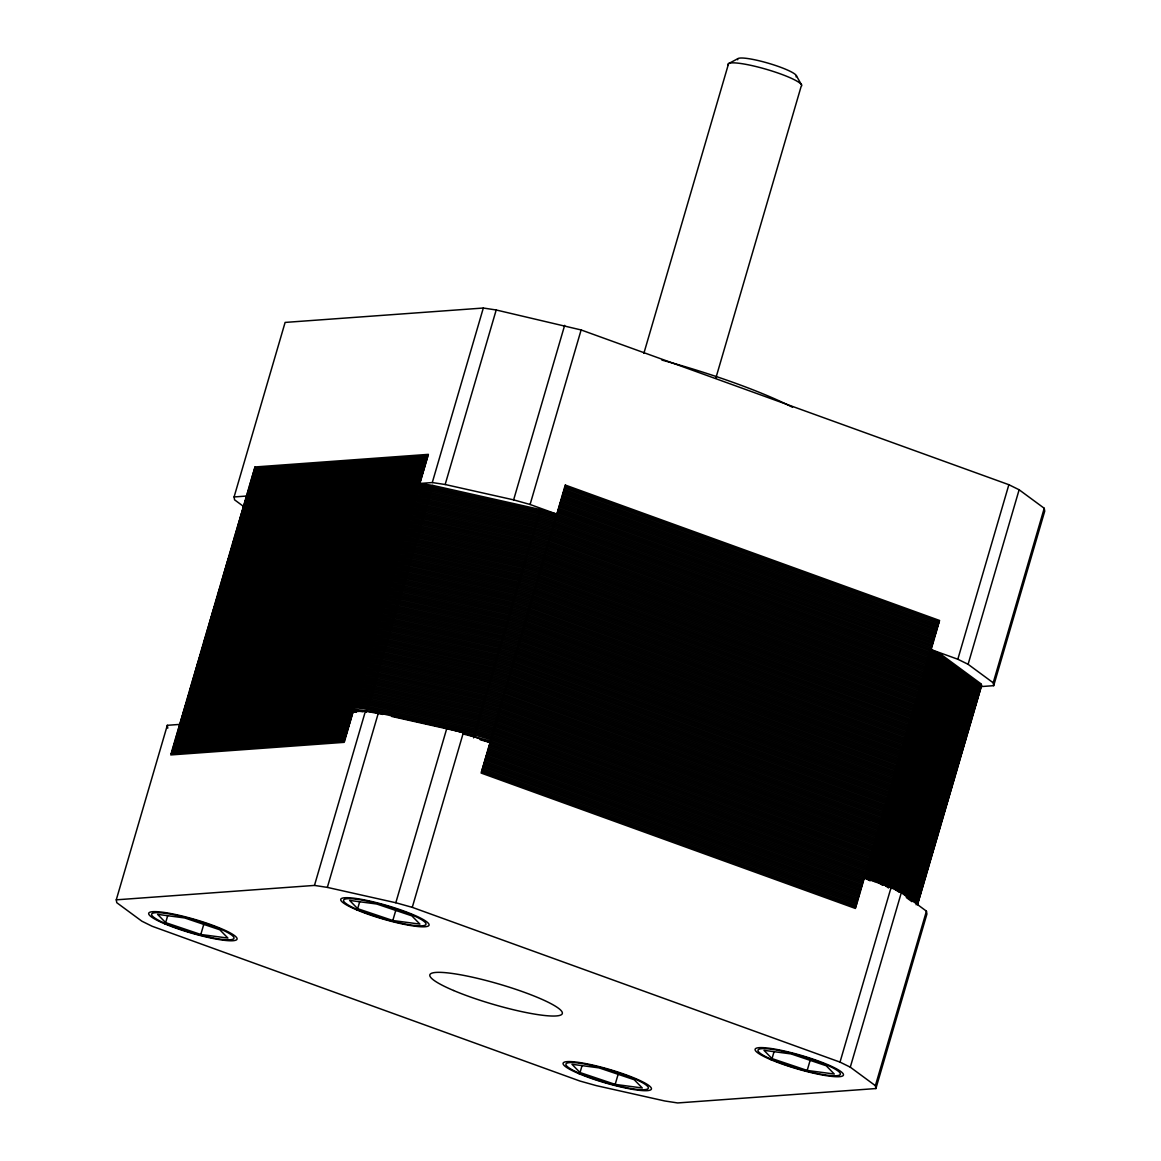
<?xml version="1.0" encoding="UTF-8"?>
<svg xmlns="http://www.w3.org/2000/svg" width="1161" height="1161" viewBox="0 0 1161 1161"><rect width="100%" height="100%" fill="white"/><g stroke="black" fill="none" stroke-linecap="round" stroke-linejoin="round"><path stroke-width="1.5" d="M116.274 899.833L167.315 725.306L365.512 710.895L378.384 712.869L446.854 728.223L463.312 732.823L891.053 887.584L901.328 892.649L926.434 911.153L926.913 914.012L875.887 1088.554L677.676 1102.95L664.803 1100.976L596.348 1085.637L579.876 1081.022L152.135 926.26L141.874 921.195L116.768 902.692L116.274 899.833L314.471 885.422L327.344 887.396L395.814 902.75L412.271 907.351L840.013 1062.112L850.287 1067.177L875.394 1085.68L875.887 1088.554M244.332 507.023L234.566 499.825L234.087 496.952L285.113 322.424L483.324 308.028L496.197 309.987L581.124 329.956L1008.865 484.703L1019.126 489.768L1044.232 508.271L1044.726 511.145L993.685 685.672L981.306 686.572L980.813 683.698L941.368 654.63L931.093 649.565M189.969 693.814L189.548 695.265L189.054 692.406L362.479 679.795L375.351 681.768L482.932 705.888L499.404 710.503L873.682 845.919L883.942 850.969L923.401 880.053L923.895 882.926M194.642 677.821L194.221 679.272L193.727 676.399L367.152 663.802L380.039 665.775L487.62 689.895L504.077 694.51L878.355 829.912L888.629 834.977L928.074 864.045L928.568 866.919M212.086 618.189L211.665 619.64L211.171 616.767L384.596 604.17L397.468 606.144L505.05 630.263L521.521 634.878L895.799 770.28L906.059 775.345L945.518 804.428L945.997 807.287M220.169 590.557L219.734 592.008L219.255 589.135L392.679 576.538L405.552 578.497L513.133 602.632L529.605 607.232L903.868 742.648L914.142 747.713L953.602 776.782L954.081 779.655M242.286 514.918L241.851 516.384L241.372 513.51L414.796 500.899L427.669 502.873L535.25 526.992L551.722 531.607L925.985 667.024L936.259 672.088L975.704 701.157L976.198 704.03M165.66 922.632L157.591 914.375L184.686 917.959L219.835 929.801L227.904 938.059L200.809 934.474L165.66 922.632L167.619 915.913M200.809 934.474L203.756 924.403M314.471 885.422L365.512 710.895M234.087 496.952L432.284 482.555L483.324 308.028M366.426 712.317L432.777 485.414L540.358 509.548L556.816 514.149M327.344 887.396L378.384 712.869M432.284 482.555L445.156 484.514L496.197 309.987M357.661 908.671L349.606 900.428L376.701 904.013L411.85 915.855L419.905 924.098L392.81 920.513L357.661 908.671L359.62 901.966M395.814 902.75L446.854 728.223M445.156 484.514L513.626 499.869L564.652 325.341M392.81 920.513L395.756 910.442M412.271 907.351L463.312 732.823M993.685 685.672L993.206 682.799L968.1 664.295L957.825 659.245L530.084 504.484L581.124 329.956M473.586 737.888L540.358 509.548M643.862 353.35L728.586 63.608L737.961 58.616M715.916 377.862L801.148 86.378A38.328 5.863 16.3 0 0 766.391 69.326A38.328 5.863 16.3 0 0 728.179 65.089M580.021 1072.546L571.967 1064.289L599.061 1067.888L634.211 1079.73L642.28 1087.973L615.185 1084.389L580.021 1072.546L581.995 1065.842M615.185 1084.389L618.61 1072.648M772.036 1058.6L763.982 1050.342L791.076 1053.927L826.226 1065.769L834.28 1074.027L807.185 1070.442L772.036 1058.6L773.995 1051.881M807.185 1070.442L810.625 1058.687M941.368 654.63L875.017 881.518L864.742 876.453L490.479 741.052L463.428 734.057M840.013 1062.112L891.053 887.584M957.825 659.245L1008.865 484.703M850.287 1067.177L901.328 892.649M968.1 664.295L1019.126 489.768M916.174 904.782L980.813 683.698M981.727 685.121L917.509 904.738L917.016 901.865L877.571 872.796L867.296 867.731L493.019 732.315L476.561 727.7L368.98 703.581L356.093 701.621L182.669 714.218M875.394 1085.68L926.434 911.153M993.206 682.799L1044.232 508.271M254.549 468.42L427.974 455.823M254.128 469.871L427.553 457.274M253.693 471.337L427.117 458.726M253.272 472.788L426.697 460.177M252.851 474.239L426.276 461.643M252.416 475.691L425.855 463.094M251.995 477.142L425.419 464.545M251.574 478.608L424.999 465.996M251.153 480.059L424.578 467.448M250.718 481.51L424.142 468.913M250.297 482.961L423.721 470.365M249.876 484.427L423.301 471.816M249.441 485.878L422.865 473.267M249.02 487.33L422.444 474.733M248.599 488.781L422.024 476.184M248.164 490.232L421.603 477.635M247.743 491.698L421.167 479.087M247.322 493.149L420.746 480.538M246.887 494.601L420.326 482.004M245.624 498.969L419.048 486.357L431.921 488.331L539.502 512.451L555.974 517.066L930.237 652.482L940.512 657.532L979.971 686.615L980.45 689.474M245.189 500.42L418.613 487.809L431.5 489.782L539.081 513.902L555.538 518.517L929.816 653.933L940.091 658.998L979.536 688.067L980.029 690.94M244.768 501.871L418.192 489.274L431.065 491.234L538.66 515.368L555.118 519.968L929.395 655.385L939.655 660.449L979.115 689.518L979.608 692.391M244.347 503.323L417.771 490.726L430.644 492.699L538.225 516.819L554.697 521.434L928.96 656.836L939.234 661.901L978.694 690.969L979.173 693.843M243.491 506.24L416.915 493.628L429.788 495.602L537.383 519.722L553.841 524.337L928.118 659.753L938.378 664.803L977.838 693.886L978.331 696.76M243.07 507.691L416.494 495.094L429.367 497.053L536.948 521.173L553.42 525.788L927.697 661.204L937.957 666.269L977.417 695.337L977.896 698.211M242.214 510.593L415.638 497.996L428.525 499.97L536.106 524.09L552.563 528.705L926.841 664.107L937.116 669.171L976.561 698.254L977.054 701.113M241.793 512.059L415.217 499.448L428.09 501.421L535.671 525.541L552.143 530.156L926.42 665.572L936.68 670.623L976.14 699.706L976.619 702.565M240.937 514.962L414.361 502.365L427.248 504.324L534.829 528.458L551.286 533.059L925.564 668.475L935.839 673.54L975.284 702.608L975.777 705.482M240.095 517.879L413.519 505.267L426.392 507.241L533.973 531.361L550.445 535.976L924.707 671.377L934.982 676.442L974.442 705.525L974.921 708.384M239.659 519.33L413.084 506.718L425.971 508.692L533.552 532.812L550.009 537.427L924.287 672.843L934.561 677.893L974.006 706.976L974.5 709.85M238.818 522.232L412.242 509.635L425.115 511.595L532.696 535.729L549.168 540.329L923.43 675.746L933.705 680.81L973.165 709.879L973.644 712.752M238.382 523.684L411.807 511.087L424.694 513.06L532.275 537.18L548.732 541.795L923.01 677.197L933.284 682.262L972.729 711.345L973.223 714.204M237.541 526.601L410.965 513.989L423.838 515.963L531.419 540.083L547.89 544.698L922.168 680.114L932.428 685.179L971.888 714.247L972.367 717.121M237.105 528.052L410.544 515.455L423.417 517.414L530.998 541.548L547.47 546.149L921.732 681.565L932.007 686.63L971.452 715.698L971.946 718.572M236.684 529.503L410.109 516.906L422.996 518.865L530.577 543L547.034 547.6L921.312 683.016L931.586 688.081L971.031 717.15L971.525 720.023M236.263 530.969L409.688 518.357L422.56 520.331L530.142 544.451L546.613 549.066L920.891 684.468L931.151 689.532L970.611 718.615L971.104 721.474M235.407 533.871L408.832 521.274L421.719 523.234L529.3 547.353L545.757 551.968L920.034 687.385L930.309 692.449L969.754 721.518L970.248 724.391M234.986 535.323L408.411 522.726L421.283 524.685L528.879 548.819L545.336 553.42L919.614 688.836L929.874 693.901L969.333 722.969L969.827 725.843M234.13 538.24L407.555 525.628L420.442 527.602L528.023 551.722L544.48 556.337L918.757 691.753L929.032 696.803L968.477 725.886L968.971 728.745M233.709 539.691L407.134 527.079L420.006 529.053L527.602 553.173L544.059 557.788L918.336 693.204L928.597 698.269L968.056 727.337L968.55 730.211M232.853 542.593L406.292 529.996L419.165 531.956L526.746 556.09L543.203 560.69L917.48 696.107L927.755 701.171L967.2 730.24L967.693 733.113M232.432 544.045L405.857 531.448L418.744 533.421L526.325 557.541L542.782 562.156L917.059 697.558L927.334 702.623L966.779 731.706L967.273 734.565M232.011 545.51L405.436 532.899L418.308 534.873L525.889 558.992L542.361 563.607L916.639 699.024L926.899 704.074L966.358 733.157L966.837 736.016M231.576 546.962L405.015 534.35L417.887 536.324L525.469 560.444L541.94 565.059L916.203 700.475L926.478 705.54L965.923 734.608L966.416 737.482M230.734 549.864L404.159 537.267L417.031 539.241L524.612 563.361L541.084 567.976L915.361 703.377L925.622 708.442L965.081 737.511L965.575 740.384M230.313 551.33L403.738 538.719L416.61 540.692L524.191 564.812L540.663 569.427L914.926 704.843L925.201 709.893L964.646 738.976L965.139 741.835M229.457 554.232L402.882 541.636L415.754 543.595L523.35 567.714L539.807 572.329L914.084 707.746L924.345 712.81L963.804 741.879L964.298 744.752M229.036 555.684L402.461 543.087L415.333 545.046L522.914 569.18L539.386 573.781L913.649 709.197L923.924 714.262L963.383 743.33L963.862 746.204M228.601 557.135L402.025 544.538L414.912 546.512L522.494 570.631L538.951 575.246L913.228 710.648L923.503 715.713L962.948 744.796L963.441 747.655M228.18 558.601L401.604 545.989L414.477 547.963L522.073 572.083L538.53 576.698L912.807 712.114L923.068 717.164L962.527 746.247L963.02 749.106M226.903 562.954L400.327 550.358L413.214 552.317L520.796 576.451L537.253 581.051L911.53 716.468L921.805 721.532L961.25 750.601L961.743 753.474M226.047 565.871L399.486 553.26L412.358 555.234L519.939 579.354L536.411 583.968L910.674 719.385L920.949 724.435L960.394 753.518L960.887 756.392M225.626 567.323L399.05 554.726L411.937 556.685L519.518 580.805L535.976 585.42L910.253 720.836L920.528 725.901L959.973 754.969L960.466 757.843M224.784 570.225L398.208 557.628L411.081 559.602L518.662 583.722L535.134 588.337L909.397 723.738L919.672 728.803L959.131 757.886L959.61 760.745M224.349 571.691L397.773 559.08L410.66 561.053L518.241 585.173L534.699 589.788L908.976 725.204L919.251 730.254L958.696 759.338L959.189 762.197M223.928 573.142L397.352 560.531L410.225 562.505L517.821 586.624L534.278 591.239L908.555 726.655L918.815 731.72L958.275 760.789L958.768 763.662M223.507 574.593L396.931 561.997L409.804 563.956L517.385 588.076L533.857 592.69L908.12 728.107L918.395 733.171L957.854 762.24L958.333 765.114M222.651 577.496L396.075 564.899L408.948 566.873L516.543 590.993L533.001 595.608L907.278 731.009L917.538 736.074L956.998 765.157L957.491 768.016M222.23 578.962L395.654 566.35L408.527 568.324L516.108 592.444L532.58 597.059L906.857 732.475L917.117 737.525L956.577 766.608L957.056 769.467M221.374 581.864L394.798 569.267L407.685 571.227L515.266 595.361L531.723 599.961L906.001 735.377L916.276 740.442L955.721 769.511L956.214 772.384M220.953 583.315L394.377 570.719L407.25 572.692L514.831 596.812L531.303 601.427L905.58 736.829L915.84 741.894L955.3 770.962L955.793 773.836M220.532 584.781L393.956 572.17L406.829 574.144L514.41 598.263L530.882 602.878L905.145 738.294L915.419 743.345L954.864 772.428L955.358 775.287M220.097 586.232L393.521 573.621L406.408 575.595L513.989 599.715L530.446 604.33L904.724 739.746L914.999 744.811L954.444 773.879L954.937 776.753M219.676 587.684L393.1 575.087L405.973 577.046L513.568 601.166L530.026 605.781L904.303 741.197L914.563 746.262L954.023 775.33L954.516 778.204M218.819 590.586L392.244 577.989L405.131 579.963L512.712 604.083L529.169 608.698L903.447 744.099L913.722 749.164L953.166 778.247L953.66 781.106M217.978 593.503L391.402 580.892L404.275 582.866L511.856 606.985L528.328 611.6L902.59 747.016L912.865 752.081L952.325 781.15L952.804 784.023M217.542 594.954L390.967 582.358L403.854 584.317L511.435 608.451L527.892 613.052L902.17 748.468L912.444 753.533L951.889 782.601L952.383 785.475M217.122 596.406L390.546 583.809L403.433 585.783L511.014 609.902L527.471 614.517L901.749 749.919L912.024 754.984L951.469 784.052L951.962 786.926M216.701 597.871L390.125 585.26L402.998 587.234L510.579 611.354L527.05 615.969L901.328 751.385L911.588 756.435L951.048 785.518L951.527 788.377M216.265 599.323L389.704 586.711L402.577 588.685L510.158 612.805L526.63 617.42L900.892 752.836L911.167 757.886L950.612 786.969L951.106 789.843M215.424 602.225L388.848 589.628L401.721 591.588L509.302 615.722L525.773 620.322L900.051 755.738L910.311 760.803L949.771 789.872L950.264 792.745M214.567 605.142L387.992 592.531L400.879 594.505L508.46 618.624L524.917 623.239L899.194 758.655L909.469 763.706L948.914 792.789L949.408 795.648M214.146 606.593L387.571 593.982L400.443 595.956L508.039 620.076L524.496 624.691L898.774 760.107L909.034 765.172L948.493 794.24L948.987 797.114M213.29 609.496L386.715 596.899L399.602 598.858L507.183 622.993L523.64 627.593L897.917 763.009L908.192 768.074L947.637 797.143L948.131 800.016M212.869 610.962L386.294 598.35L399.166 600.324L506.762 624.444L523.219 629.059L897.497 764.46L907.757 769.525L947.216 798.608L947.71 801.467M212.013 613.864L385.452 601.267L398.325 603.227L505.906 627.346L522.363 631.961L896.64 767.377L906.915 772.442L946.36 801.511L946.854 804.384M211.592 615.315L385.017 602.719L397.904 604.678L505.485 628.812L521.942 633.413L896.219 768.829L906.494 773.894L945.939 802.962L946.433 805.836M210.736 618.232L384.175 605.621L397.047 607.595L504.629 631.715L521.1 636.33L895.363 771.746L905.638 776.796L945.083 805.879L945.576 808.738M209.894 621.135L383.319 608.538L396.191 610.497L503.772 634.617L520.244 639.232L894.521 774.648L904.782 779.713L944.241 808.782L944.735 811.655M209.473 622.586L382.898 609.989L395.77 611.949L503.352 636.083L519.823 640.683L894.086 776.099L904.361 781.164L943.82 810.233L944.299 813.106M208.617 625.503L382.042 612.892L394.914 614.866L502.51 638.985L518.967 643.6L893.244 779.016L903.505 784.067L942.964 813.15L943.458 816.009M208.196 626.955L381.621 614.358L394.493 616.317L502.074 640.437L518.546 645.052L892.809 780.468L903.084 785.533L942.543 814.601L943.022 817.475M207.34 629.857L380.764 617.26L393.637 619.234L501.233 643.354L517.69 647.969L891.967 783.37L902.228 788.435L941.687 817.504L942.181 820.377M206.919 631.323L380.344 618.711L393.216 620.685L500.797 644.805L517.269 649.42L891.546 784.836L901.807 789.886L941.266 818.969L941.745 821.828M206.484 632.774L379.923 620.163L392.795 622.136L500.376 646.256L516.834 650.871L891.111 786.287L901.386 791.352L940.831 820.421L941.324 823.294M206.063 634.225L379.487 621.628L392.374 623.588L499.956 647.707L516.413 652.322L890.69 787.738L900.965 792.803L940.41 821.872L940.903 824.745M205.207 637.128L378.646 624.531L391.518 626.505L499.099 650.624L515.571 655.239L889.834 790.641L900.109 795.706L939.554 824.789L940.047 827.648M204.786 638.594L378.21 625.982L391.097 627.956L498.679 652.076L515.136 656.691L889.413 792.107L899.688 797.157L939.133 826.24L939.626 829.099M203.944 641.496L377.369 628.899L390.241 630.858L497.822 654.993L514.294 659.593L888.557 795.009L898.832 800.074L938.291 829.143L938.77 832.016M203.509 642.947L376.933 630.35L389.82 632.324L497.401 656.444L513.859 661.044L888.136 796.461L898.411 801.525L937.856 830.594L938.349 833.467M203.088 644.413L376.512 631.802L389.385 633.775L496.981 657.895L513.438 662.51L887.715 797.926L897.975 802.977L937.435 832.06L937.928 834.919M202.667 645.864L376.091 633.253L388.964 635.227L496.545 659.346L513.017 663.961L887.28 799.378L897.555 804.428L937.014 833.511L937.493 836.384M202.232 647.316L375.656 634.719L388.543 636.678L496.124 660.798L512.582 665.413L886.859 800.829L897.134 805.894L936.579 834.962L937.072 837.836M201.811 648.767L375.235 636.17L388.108 638.129L495.703 662.263L512.161 666.864L886.438 802.28L896.713 807.345L936.158 836.413L936.651 839.287M201.39 650.218L374.814 637.621L387.687 639.595L495.268 663.715L511.74 668.33L886.017 803.731L896.277 808.796L935.737 837.879L936.216 840.738M200.534 653.135L373.958 640.524L386.845 642.497L494.426 666.617L510.884 671.232L885.161 806.648L895.436 811.713L934.881 840.782L935.374 843.655M200.113 654.586L373.537 641.989L386.41 643.949L493.991 668.083L510.463 672.683L884.74 808.1L895 813.164L934.46 842.233L934.953 845.106M199.257 657.503L372.681 644.892L385.568 646.866L493.149 670.985L509.606 675.6L883.884 811.002L894.159 816.067L933.604 845.15L934.097 848.009M198.836 658.955L372.26 646.343L385.133 648.317L492.728 672.437L509.186 677.052L883.463 812.468L893.723 817.518L933.183 846.601L933.676 849.46M198.415 660.406L371.839 647.809L384.712 649.768L492.293 673.888L508.765 678.503L883.028 813.919L893.302 818.984L932.762 848.052L933.241 850.926M197.98 661.857L371.404 649.26L384.291 651.219L491.872 675.354L508.329 679.954L882.607 815.37L892.882 820.435L932.327 849.504L932.82 852.377M196.702 666.225L370.127 653.614L383.014 655.588L490.595 679.707L507.052 684.322L881.33 819.739L891.604 824.803L931.049 853.872L931.543 856.745M195.861 669.128L369.285 656.531L382.158 658.49L489.739 682.624L506.211 687.225L880.488 822.641L890.748 827.706L930.208 856.774L930.687 859.648M195.425 670.579L368.864 657.982L381.737 659.956L489.318 684.076L505.79 688.691L880.053 824.092L890.327 829.157L929.772 858.24L930.266 861.099M195.004 672.045L368.429 659.433L381.316 661.407L488.897 685.527L505.354 690.142L879.632 825.558L889.907 830.608L929.351 859.691L929.845 862.55M194.584 673.496L368.008 660.885L380.881 662.858L488.462 686.978L504.933 691.593L879.211 827.009L889.471 832.074L928.931 861.143L929.424 864.016M194.163 674.947L367.587 662.35L380.46 664.31L488.041 688.444L504.513 693.044L878.775 828.461L889.05 833.525L928.495 862.594L928.989 865.467M193.306 677.864L366.731 665.253L379.603 667.227L487.199 691.346L503.656 695.961L877.934 831.378L888.194 836.428L927.654 865.511L928.147 868.37M192.45 680.767L365.875 668.17L378.762 670.129L486.343 694.249L502.8 698.864L877.077 834.28L887.352 839.345L926.797 868.413L927.291 871.287M192.029 682.218L365.454 669.621L378.326 671.58L485.922 695.715L502.379 700.315L876.657 835.731L886.917 840.796L926.376 869.865L926.87 872.738M191.173 685.135L364.612 672.524L377.485 674.497L485.066 698.617L501.523 703.232L875.8 838.648L886.075 843.699L925.52 872.782L926.014 875.641M190.752 686.586L364.177 673.975L377.064 675.949L484.645 700.068L501.102 704.683L875.379 840.1L885.654 845.164L925.099 874.233L925.593 877.106M189.896 689.489L363.335 676.892L376.208 678.866L483.789 702.985L500.26 707.586L874.523 843.002L884.798 848.067L924.243 877.135L924.736 880.009M189.475 690.955L362.9 678.343L375.787 680.317L483.368 704.437L499.825 709.052L874.102 844.453L884.377 849.518L923.822 878.601L924.316 881.46M188.633 693.857L362.058 681.26L374.93 683.219L482.512 707.339L498.983 711.954L873.246 847.37L883.521 852.435L922.98 881.504L923.459 884.377M187.777 696.76L361.202 684.163L374.074 686.136L481.67 710.256L498.127 714.871L872.404 850.273L882.665 855.338L922.124 884.421L922.618 887.28M187.356 698.225L360.781 685.614L373.653 687.588L481.235 711.708L497.706 716.322L871.969 851.739L882.244 856.789L921.703 885.872L922.182 888.731M186.921 699.677L360.345 687.065L373.232 689.039L480.814 713.159L497.271 717.774L871.548 853.19L881.823 858.255L921.268 887.323L921.761 890.197M186.5 701.128L359.925 688.531L372.797 690.49L480.393 714.625L496.85 719.225L871.127 854.641L881.388 859.706L920.847 888.775L921.341 891.648M186.079 702.579L359.504 689.982L372.376 691.941L479.957 716.076L496.429 720.676L870.706 856.092L880.967 861.157L920.426 890.226L920.905 893.099M185.223 705.496L358.647 692.885L371.535 694.858L479.116 718.978L495.573 723.593L869.85 859.009L880.125 864.06L919.57 893.143L920.063 896.002M184.381 708.399L357.806 695.802L370.678 697.761L478.259 721.895L494.731 726.496L868.994 861.912L879.269 866.977L918.714 896.045L919.207 898.919M183.946 709.85L357.37 697.253L370.257 699.227L477.839 723.347L494.296 727.962L868.573 863.363L878.848 868.428L918.293 897.511L918.786 900.37M183.104 712.767L356.529 700.156L369.401 702.129L476.982 726.249L493.454 730.864L867.717 866.28L877.992 871.345L917.451 900.414L917.93 903.287M181.827 717.121L355.251 704.524L368.124 706.498L475.705 730.617L492.177 735.232L866.44 870.634L876.715 875.699L899.267 892.316M181.392 718.586L354.816 705.975L367.703 707.949L475.284 732.069L491.742 736.684L866.019 872.1L876.294 877.15L891.793 888.571M180.971 720.038L354.395 707.426L367.268 709.4L474.864 733.52L491.321 738.135L865.598 873.551L875.873 878.616L888.542 887.962M180.55 721.489L353.974 708.892L382.724 714.421M180.115 722.94L353.554 710.343L363.204 711.824M179.273 725.857L352.697 713.246M178.852 727.308L352.276 714.712M178.417 728.76L351.841 716.163M177.996 730.211L351.42 717.614M177.575 731.677L350.999 719.065M177.14 733.128L350.564 720.517M176.719 734.579L350.143 721.982M176.298 736.03L349.722 723.434M175.862 737.496L349.301 724.885M175.442 738.947L348.866 726.336M175.021 740.399L348.445 727.802M174.585 741.85L348.024 729.253M174.165 743.301L347.589 730.704M173.744 744.767L347.168 732.156M173.323 746.218L346.747 733.607M172.887 747.669L346.312 735.073M172.467 749.121L345.891 736.524M172.046 750.587L345.47 737.975M171.61 752.038L345.035 739.426M171.189 753.489L344.614 740.892M419.89 483.455L432.777 485.414M353.118 711.795L356.34 712.288M391.547 716.395L474.428 734.986L490.9 739.586L865.177 875.002L875.438 880.067L882.491 885.262M513.626 499.869L530.084 504.484M480.175 739.731L490.044 742.503M564.899 486.517L939.176 621.933M564.478 487.968L938.741 623.384M564.043 489.434L938.32 624.85M563.622 490.885L937.899 626.301M563.201 492.337L937.478 627.753M562.78 493.788L937.043 629.204M562.345 495.254L936.622 630.655M561.924 496.705L936.201 632.121M561.503 498.156L935.766 633.572M561.068 499.607L935.345 635.023M560.647 501.059L934.924 636.475M560.226 502.524L934.489 637.926M559.791 503.976L934.068 639.392M559.37 505.427L933.647 640.843M558.949 506.878L933.212 642.294M558.514 508.344L932.791 643.745M558.093 509.795L932.37 645.211M557.672 511.246L931.949 646.662M557.251 512.698L931.514 648.114M489.623 743.954L863.9 879.37M489.202 745.406L863.465 880.822M488.766 746.857L863.044 882.273M488.346 748.323L862.623 883.724M487.925 749.774L862.188 885.19M487.489 751.225L861.767 886.641M487.069 752.676L861.346 888.092M486.648 754.128L860.911 889.544M486.212 755.593L860.49 890.995M485.791 757.045L860.069 892.461M485.371 758.496L859.648 893.912M484.95 759.947L859.213 895.363M484.514 761.413L858.792 896.814M484.093 762.864L858.371 898.28M483.673 764.315L857.935 899.731M483.237 765.767L857.515 901.183M482.816 767.218L857.094 902.634M482.395 768.684L856.658 904.085M481.96 770.135L856.237 905.551M481.539 771.586L855.817 907.002M864.321 877.919L870.184 880.807M916.595 903.316L877.135 874.248L866.875 869.183L492.598 733.767L476.141 729.166L368.545 705.032L355.672 703.073L182.248 715.669L182.741 718.543M906.306 897.511L911.936 901.662M796.344 75.654L801.554 84.898M980.885 688.023L980.392 685.164L940.932 656.081L930.672 651.016L556.395 515.615L539.923 511L432.342 486.88L419.469 484.906L246.045 497.503L246.538 500.376M978.752 695.294L978.259 692.435L938.814 663.352L928.539 658.302L554.261 522.885L537.804 518.27L430.223 494.151L417.336 492.177L243.912 504.788L244.405 507.647M977.475 699.662L976.981 696.789L937.537 667.72L927.262 662.655L552.984 527.239L536.527 522.639L428.946 498.504L416.073 496.545L242.634 509.142L243.128 512.016M975.356 706.933L974.863 704.059L935.403 674.991L925.143 669.926L550.865 534.51L534.408 529.909L426.813 505.79L413.94 503.816L240.516 516.413L241.009 519.286M974.079 711.301L973.586 708.428L934.126 679.359L923.866 674.294L549.588 538.878L533.131 534.263L425.536 510.143L412.663 508.184L239.239 520.781L239.732 523.655M972.802 715.655L972.308 712.796L932.863 683.713L922.589 678.663L548.311 543.246L531.854 538.631L424.258 514.512L411.386 512.538L237.961 525.149L238.455 528.008M970.669 722.926L970.175 720.067L930.73 690.984L920.455 685.933L546.192 550.517L529.721 545.902L422.14 521.782L409.267 519.809L235.843 532.42L236.322 535.279M969.391 727.294L968.913 724.435L929.453 695.352L919.178 690.287L544.915 554.885L528.444 550.27L420.862 526.151L407.99 524.177L234.566 536.774L235.044 539.647M968.114 731.662L967.635 728.789L928.176 699.72L917.901 694.655L543.638 559.239L527.167 554.624L419.585 530.504L406.713 528.545L233.288 541.142L233.767 544.016M965.996 738.933L965.502 736.059L926.057 706.991L915.782 701.926L541.505 566.51L525.048 561.909L417.467 537.775L404.579 535.816L231.155 548.413L231.649 551.286M964.718 743.301L964.225 740.428L924.78 711.345L914.505 706.294L540.228 570.878L523.771 566.263L416.189 542.143L403.302 540.17L229.878 552.781L230.371 555.64M962.585 750.572L962.106 747.699L922.647 718.63L912.386 713.565L538.109 578.149L521.637 573.534L414.056 549.414L401.184 547.441L227.759 560.052L227.817 564.377L227.324 561.503L400.763 548.906L413.635 550.865L521.216 575L537.674 579.6L911.951 715.016L922.226 720.081L961.671 749.15L962.164 752.023M961.308 754.926L960.829 752.067L921.37 722.984L911.109 717.919L536.832 582.517L520.36 577.902L412.779 553.782L399.906 551.809L226.482 564.42L226.976 567.279M960.045 759.294L959.552 756.421L920.092 727.352L909.832 722.287L535.555 586.871L519.083 582.271L411.502 558.136L398.629 556.177L225.205 568.774L225.698 571.647M957.912 766.565L957.419 763.691L917.974 734.623L907.699 729.558L533.421 594.142L516.964 589.541L409.383 565.407L396.496 563.448L223.072 576.045L223.565 578.918M956.635 770.933L956.142 768.06L916.697 738.991L906.422 733.926L532.159 598.51L515.687 593.895L408.106 569.775L395.233 567.816L221.795 580.413L222.288 583.286M953.239 782.558L952.746 779.699L913.286 750.616L903.026 745.565L528.748 610.149L512.291 605.534L404.696 581.414L391.823 579.441L218.399 592.052L218.892 594.911M950.685 791.294L950.191 788.421L910.746 759.352L900.472 754.287L526.194 618.871L509.737 614.256L402.156 590.136L389.269 588.177L215.844 600.774L216.338 603.647M949.829 794.197L949.335 791.338L909.89 762.255L899.615 757.19L525.352 621.788L508.881 617.173L401.3 593.053L388.427 591.08L215.003 603.676L215.482 606.55M948.552 798.565L948.073 795.691L908.613 766.623L898.338 761.558L524.075 626.142L507.604 621.541L400.023 597.407L387.15 595.448L213.726 608.045L214.204 610.918M947.274 802.933L946.795 800.06L907.336 770.977L897.061 765.926L522.798 630.51L506.327 625.895L398.745 601.775L385.873 599.802L212.448 612.413L212.927 615.272M945.156 810.204L944.662 807.33L905.217 778.262L894.942 773.197L520.665 637.781L504.208 633.166L396.627 609.046L383.74 607.072L210.315 619.684L210.809 622.543M943.878 814.558L943.385 811.699L903.94 782.616L893.665 777.551L519.388 642.149L502.931 637.534L395.35 613.414L382.462 611.441L209.038 624.038L209.531 626.911M942.601 818.926L942.108 816.052L902.663 786.984L892.388 781.919L518.111 646.503L501.654 641.902L394.072 617.768L381.185 615.809L207.761 628.406L208.254 631.279M940.468 826.197L939.989 823.323L900.53 794.255L890.269 789.19L515.992 653.774L499.52 649.173L391.939 625.039L379.066 623.08L205.642 635.677L206.136 638.55M939.205 830.565L938.712 827.691L899.253 798.623L888.992 793.558L514.715 658.142L498.258 653.527L390.662 629.407L377.789 627.433L204.365 640.045L204.858 642.918M935.795 842.189L935.302 839.33L895.857 810.247L885.582 805.197L511.319 669.781L494.847 665.166L387.266 641.046L374.393 639.072L200.955 651.684L201.448 654.543M934.518 846.558L934.024 843.684L894.58 814.616L884.305 809.551L510.042 674.135L493.57 669.534L385.989 645.4L373.116 643.441L199.692 656.038L200.171 658.911M932.399 853.828L931.906 850.969L892.446 821.886L882.186 816.822L507.908 681.42L491.451 676.805L383.856 652.685L370.983 650.711L197.559 663.308L197.617 667.633L197.138 664.774L370.562 652.163L383.435 654.136L491.016 678.256L507.488 682.871L881.75 818.287L892.025 823.338L931.485 852.421L931.964 855.28M931.122 858.197L930.629 855.323L891.184 826.255L880.909 821.19L506.631 685.774L490.174 681.159L382.593 657.039L369.706 655.08L196.282 667.677L196.775 670.55M927.712 869.836L927.233 866.962L887.773 837.879L877.498 832.829L503.235 697.413L486.764 692.798L379.183 668.678L366.31 666.704L192.886 679.316L193.365 682.175M926.434 874.189L925.956 871.33L886.496 842.247L876.221 837.183L501.958 701.781L485.487 697.166L377.905 673.046L365.033 671.073L191.609 683.669L192.087 686.543M925.157 878.558L924.678 875.684L885.219 846.616L874.959 841.551L500.681 706.135L484.21 701.534L376.628 677.4L363.756 675.441L190.331 688.038L190.825 690.911M923.039 885.828L922.545 882.955L883.1 853.886L872.825 848.822L498.548 713.405L482.091 708.805L374.51 684.671L361.622 682.712L188.198 695.308L188.692 698.182M920.484 894.55L919.991 891.692L880.546 862.608L870.271 857.544L496.008 722.142L479.537 717.527L371.955 693.407L359.083 691.434L185.644 704.045L186.137 706.904M919.628 897.468L919.149 894.594L879.69 865.525L869.429 860.461L495.152 725.044L478.68 720.43L371.099 696.31L358.227 694.351L184.802 706.947L185.296 709.821M918.366 901.821L917.872 898.962L878.413 869.879L868.152 864.829L493.875 729.413L477.418 724.798L369.822 700.678L356.949 698.704L183.525 711.316L184.018 714.175M167.315 725.306L167.794 728.165M661.886 360.07A153.339 23.452 16.3 0 1 792.513 407.264M737.656 59.791A30.665 4.688 16.3 0 1 768.205 63.187A30.665 4.688 16.3 0 1 796.025 76.829M254.97 466.969L170.769 754.94L344.193 742.343L428.394 454.357L254.97 466.969M565.32 485.066L481.118 773.037L855.396 908.453L939.597 620.482L565.32 485.066M580.689 1073.852A42.928 6.574 16.3 0 0 647.765 1088.887A42.928 6.574 16.3 0 0 592.923 1065.667A42.928 6.574 16.3 0 0 580.689 1073.852M358.314 909.977A42.928 6.574 16.3 0 0 425.39 925.012A42.928 6.574 16.3 0 0 370.548 901.792A42.928 6.574 16.3 0 0 358.314 909.977M772.689 1059.891A42.928 6.574 16.3 0 0 839.766 1074.941A42.928 6.574 16.3 0 0 784.923 1051.721A42.928 6.574 16.3 0 0 772.689 1059.891M166.313 923.924A42.928 6.574 16.3 0 0 233.39 938.973A42.928 6.574 16.3 0 0 178.547 915.753A42.928 6.574 16.3 0 0 166.313 923.924M164.557 923.75A46.005 7.039 16.3 0 0 236.423 939.873A46.005 7.039 16.3 0 0 177.677 914.984A46.005 7.039 16.3 0 0 164.557 923.75M578.933 1073.678A46.005 7.039 16.3 0 0 650.799 1089.787A46.005 7.039 16.3 0 0 592.037 1064.913A46.005 7.039 16.3 0 0 578.933 1073.678M770.948 1059.717A46.005 7.039 16.3 0 0 842.813 1075.841A46.005 7.039 16.3 0 0 784.052 1050.952A46.005 7.039 16.3 0 0 770.948 1059.717M356.572 909.803A46.005 7.039 16.3 0 0 428.438 925.912A46.005 7.039 16.3 0 0 369.677 901.038A46.005 7.039 16.3 0 0 356.572 909.803M453.588 990.507A69.007 10.551 16.3 0 0 561.387 1014.685A69.007 10.551 16.3 0 0 473.253 977.373A69.007 10.551 16.3 0 0 453.588 990.507"/></g></svg>
